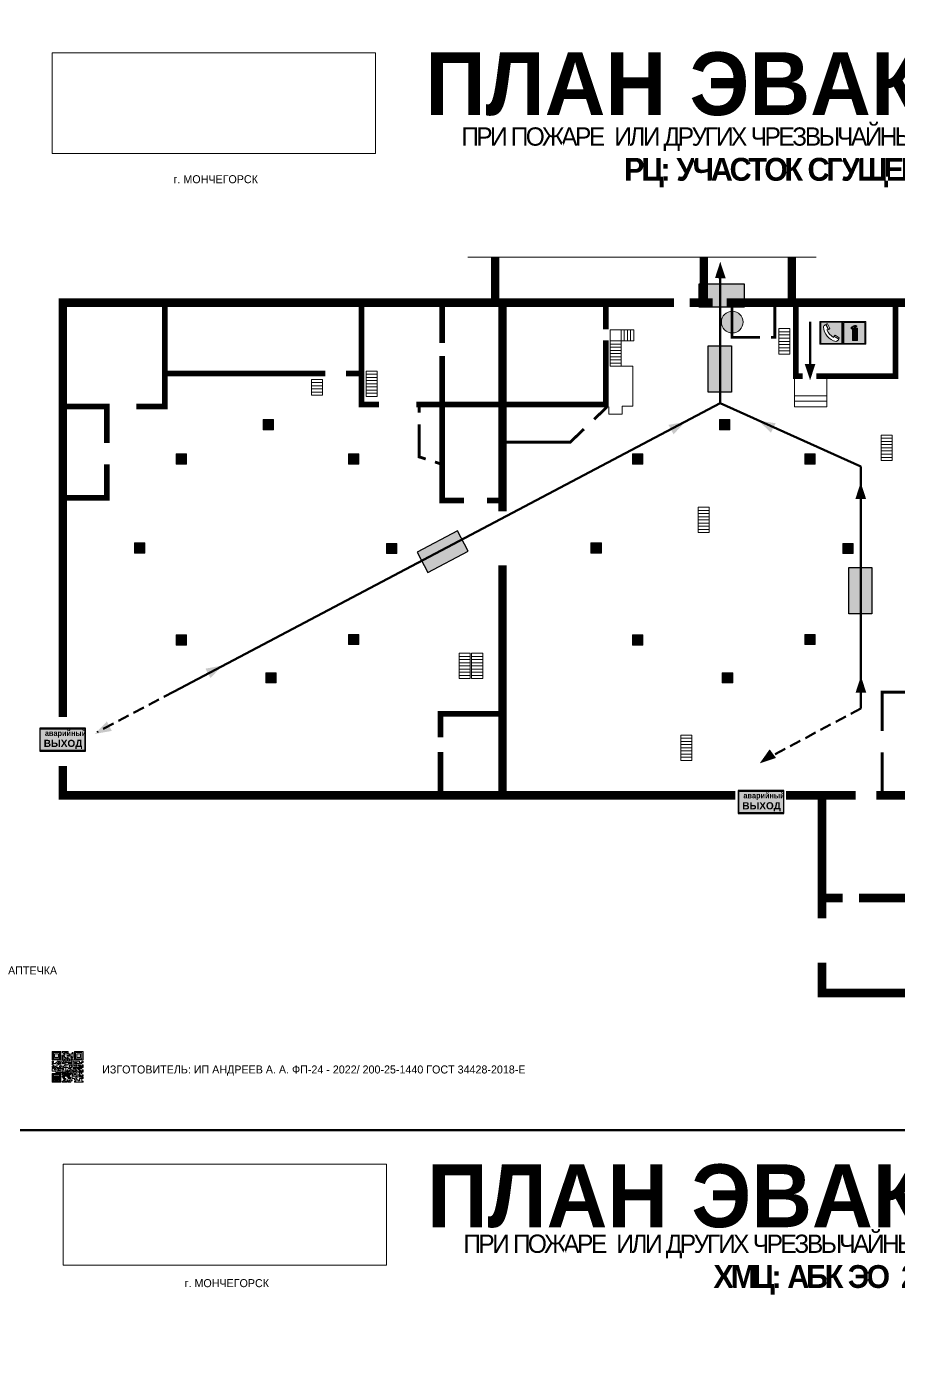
# Model space of a CAD drawing. Header units: millimetres. Extents: x 13114 to 67229, y 22859 to 38520.
# Drawn here: x 19470.4 to 19775.4, y 25382.5 to 25846.4 of the extents above; entities that cross this region are included whole.
import ezdxf

# ---------------------------------------------------------------- set-up
doc = ezdxf.new("R2010")
doc.units = ezdxf.units.MM
doc.linetypes.add('{ Wide Dash }', pattern=[12, 4, -2, 4, -2])
doc.layers.add('План_Штампы', color=7, linetype='Continuous')
doc.styles.add('обычный', font='arial.ttf')
picture_1 = doc.add_image_def('image1.jpg', size_in_pixel=(337, 105))

# ---------------------------------------------------------------- blocks, each defined once
blk = doc.blocks.new('QR')
at = {"lineweight": 0}
h = blk.add_hatch(color=256, dxfattribs=at)
h.dxf.hatch_style = 1
h.paths.add_polyline_path([(9241.16, 2687.38), (9242.01, 2687.38), (9242.01, 2687.83), (9241.59, 2687.83), (9241.59, 2688.68), (9239.45, 2688.68), (9239.45, 2688.25), (9239.86, 2688.25), (9239.86, 2687.83), (9240.29, 2687.83), (9240.29, 2688.25), (9241.16, 2688.25), (9241.16, 2687.83), (9240.29, 2687.83), (9240.29, 2687.38), (9239.45, 2687.38), (9239.45, 2685.22), (9238.57, 2685.22), (9238.57, 2684.8), (9239.02, 2684.8), (9239.02, 2684.37), (9238.13, 2684.37), (9238.13, 2683.92), (9239.02, 2683.92), (9239.02, 2683.5), (9239.44, 2683.5), (9239.44, 2682.64), (9239.87, 2682.64), (9239.87, 2682.18), (9239.44, 2682.18), (9239.44, 2682.64), (9238.13, 2682.64), (9238.13, 2681.76), (9237.71, 2681.76), (9237.71, 2682.64), (9238.13, 2682.64), (9238.13, 2683.07), (9237.27, 2683.07), (9237.27, 2683.51), (9237.71, 2683.51), (9237.71, 2684.37), (9238.13, 2684.37), (9238.13, 2685.22), (9237.71, 2685.22), (9237.71, 2684.8), (9237.28, 2684.8), (9237.28, 2684.38), (9235.98, 2684.38), (9235.98, 2683.92), (9236.4, 2683.92), (9236.4, 2683.49), (9236.84, 2683.49), (9236.84, 2683.07), (9236.4, 2683.07), (9236.4, 2682.64), (9235.98, 2682.64), (9235.98, 2681.76), (9237.29, 2681.76), (9237.29, 2681.33), (9239.43, 2681.33), (9239.43, 2681.76), (9240.74, 2681.76), (9240.74, 2683.05), (9239.87, 2683.05), (9239.87, 2683.5), (9240.29, 2683.5), (9240.29, 2683.91), (9240.74, 2683.91), (9240.74, 2684.81), (9240.29, 2684.81), (9240.29, 2684.79), (9240.29, 2684.37), (9239.45, 2684.37), (9239.45, 2684.8), (9239.87, 2684.8), (9239.87, 2685.21), (9240.74, 2685.21), (9240.74, 2686.1), (9240.29, 2686.1), (9240.29, 2685.64), (9239.86, 2685.64), (9239.86, 2686.95), (9240.29, 2686.95), (9240.29, 2686.52), (9240.74, 2686.52), (9240.74, 2686.1), (9241.16, 2686.1), (9241.16, 2686.53), (9241.59, 2686.53), (9241.59, 2686.1), (9242.02, 2686.1), (9242.02, 2685.21), (9241.59, 2685.21), (9241.59, 2686.1), (9241.16, 2686.1), (9241.16, 2685.21), (9240.74, 2685.21), (9240.74, 2684.81), (9242.89, 2684.81), (9242.89, 2685.22), (9242.47, 2685.22), (9242.47, 2686.11), (9242.89, 2686.11), (9242.89, 2686.52), (9242.46, 2686.52), (9242.46, 2686.95), (9242.89, 2686.95), (9242.89, 2686.52), (9243.32, 2686.52), (9243.32, 2688.26), (9242.9, 2688.26), (9242.9, 2687.83), (9242.47, 2687.83), (9242.47, 2687.38), (9242.01, 2687.38), (9242.01, 2686.94), (9241.16, 2686.94)])
h.paths.add_polyline_path([(9239.02, 2682.18), (9239.02, 2681.76), (9238.54, 2681.76), (9238.54, 2682.18)], flags=16)
h.paths.add_polyline_path([(9237.27, 2682.65), (9237.27, 2682.19), (9236.83, 2682.19), (9236.83, 2682.65)], flags=16)
h = blk.add_hatch(color=256, dxfattribs=at)
h.dxf.hatch_style = 1
h.paths.add_polyline_path([(9238.15, 2687.83), (9236.83, 2687.83), (9236.83, 2686.52), (9238.15, 2686.52)], flags=0)
h.paths.add_polyline_path([(9239.01, 2685.65), (9239.01, 2688.68), (9235.98, 2688.68), (9235.98, 2685.65)])
h.paths.add_polyline_path([(9236.41, 2686.1), (9236.41, 2688.26), (9238.56, 2688.26), (9238.56, 2686.1)], flags=16)
h.paths.add_polyline_path([(9236.83, 2686.52), (9236.83, 2687.83), (9238.15, 2687.83), (9238.15, 2686.52)], flags=0)
h = blk.add_hatch(color=256, dxfattribs=at)
h.dxf.hatch_style = 1
h.paths.add_polyline_path([(9243.32, 2686.11), (9242.89, 2686.11), (9242.89, 2685.64), (9243.32, 2685.64)])
h.paths.add_polyline_path([(9239.02, 2683.07), (9239.02, 2683.5), (9238.56, 2683.5), (9238.56, 2683.07)])
h.paths.add_polyline_path([(9236.4, 2684.8), (9236.4, 2685.22), (9235.98, 2685.22), (9235.98, 2684.8)])
h.paths.add_polyline_path([(9236.4, 2683.07), (9236.4, 2683.49), (9235.98, 2683.49), (9235.98, 2683.07)])
h = blk.add_hatch(color=256, dxfattribs=at)
h.dxf.hatch_style = 1
h.paths.add_polyline_path([(9238.15, 2686.52), (9238.15, 2687.83), (9236.83, 2687.83), (9236.83, 2686.52)])
h.paths.add_polyline_path([(9245.91, 2686.52), (9245.91, 2687.83), (9244.59, 2687.83), (9244.59, 2686.52)], flags=0)
h.paths.add_polyline_path([(9246.77, 2685.65), (9246.77, 2688.68), (9243.74, 2688.68), (9243.74, 2685.65)])
h.paths.add_polyline_path([(9244.17, 2686.1), (9244.17, 2688.26), (9246.32, 2688.26), (9246.32, 2686.1)], flags=16)
h.paths.add_polyline_path([(9244.59, 2686.52), (9244.59, 2687.83), (9245.91, 2687.83), (9245.91, 2686.52)], flags=0)
h = blk.add_hatch(color=256, dxfattribs=at)
h.dxf.hatch_style = 1
h.paths.add_polyline_path([(9240.75, 2681.76), (9240.75, 2681.35), (9241.17, 2681.35), (9241.17, 2681.76)])
h.paths.add_polyline_path([(9241.6, 2682.18), (9241.17, 2682.18), (9241.17, 2681.76), (9241.6, 2681.76)])
h.paths.add_polyline_path([(9242.47, 2681.34), (9242.47, 2682.19), (9242.02, 2682.19), (9242.02, 2681.76), (9241.6, 2681.76), (9241.6, 2681.34)])
h.paths.add_polyline_path([(9239.87, 2678.3), (9239.44, 2678.3), (9239.44, 2677.89), (9241.17, 2677.89), (9241.17, 2678.3), (9240.28, 2678.3), (9240.28, 2678.73), (9239.87, 2678.73)])
h.paths.add_polyline_path([(9240.75, 2678.73), (9240.75, 2679.19), (9240.28, 2679.19), (9240.28, 2678.73)])
h.paths.add_polyline_path([(9241.6, 2678.73), (9241.17, 2678.73), (9241.17, 2678.3), (9241.6, 2678.3)])
h.paths.add_polyline_path([(9242.02, 2678.3), (9241.6, 2678.3), (9241.6, 2677.89), (9242.48, 2677.89), (9242.48, 2678.31), (9242.9, 2678.31), (9242.9, 2678.73), (9242.02, 2678.73)])
h.paths.add_polyline_path([(9246.36, 2684.37), (9246.36, 2684.79), (9245.93, 2684.79), (9245.93, 2684.37)])
h.paths.add_polyline_path([(9246.78, 2685.2), (9246.36, 2685.2), (9246.36, 2684.79), (9246.78, 2684.79)])
h.paths.add_polyline_path([(9245.91, 2687.83), (9244.59, 2687.83), (9244.59, 2686.52), (9245.91, 2686.52)])
h = blk.add_hatch(color=256, dxfattribs=at)
h.dxf.hatch_style = 1
h.paths.add_polyline_path([(9242.02, 2680.46), (9242.48, 2680.46), (9242.48, 2680.91), (9241.58, 2680.91), (9241.58, 2681.35), (9241.17, 2681.35), (9241.17, 2680.91), (9240.75, 2680.91), (9240.75, 2681.33), (9239.43, 2681.33), (9239.43, 2680.46), (9239.86, 2680.46), (9239.86, 2680.92), (9240.3, 2680.92), (9240.3, 2680.46), (9239.86, 2680.46), (9239.86, 2680.04), (9239.44, 2680.04), (9239.44, 2679.62), (9239.86, 2679.62), (9239.86, 2679.19), (9240.29, 2679.19), (9240.29, 2680.03), (9241.18, 2680.03), (9241.18, 2680.47), (9241.6, 2680.47), (9241.6, 2680.03), (9241.18, 2680.03), (9241.18, 2679.61), (9241.6, 2679.61), (9241.6, 2679.19), (9242.47, 2679.19), (9242.47, 2679.6), (9242.02, 2679.6)])
h = blk.add_hatch(color=256, dxfattribs=at)
h.dxf.hatch_style = 1
h.paths.add_polyline_path([(9243.32, 2682.64), (9243.32, 2683.07), (9244.62, 2683.07), (9244.62, 2684.37), (9243.74, 2684.37), (9243.74, 2684.8), (9244.62, 2684.8), (9244.62, 2684.37), (9245.48, 2684.37), (9245.48, 2685.22), (9243.32, 2685.22), (9243.32, 2683.5), (9242.89, 2683.5), (9242.89, 2683.06), (9242.01, 2683.06), (9242.01, 2683.91), (9242.47, 2683.91), (9242.47, 2683.5), (9242.89, 2683.5), (9242.89, 2684.38), (9241.59, 2684.38), (9241.59, 2683.91), (9240.74, 2683.91), (9240.74, 2683.05), (9241.59, 2683.05), (9241.59, 2682.64), (9242.47, 2682.64), (9242.47, 2682.19), (9242.91, 2682.19), (9242.91, 2681.34), (9242.48, 2681.34), (9242.48, 2680.91), (9242.91, 2680.91), (9242.91, 2679.17), (9243.75, 2679.17), (9243.75, 2678.73), (9244.2, 2678.73), (9244.2, 2678.3), (9243.75, 2678.3), (9243.75, 2677.88), (9246.78, 2677.88), (9246.78, 2678.3), (9246.35, 2678.3), (9246.35, 2679.19), (9245.48, 2679.19), (9245.48, 2678.31), (9245.05, 2678.31), (9245.05, 2678.73), (9244.62, 2678.73), (9244.62, 2679.19), (9244.2, 2679.19), (9244.2, 2679.61), (9245.05, 2679.61), (9245.05, 2680.46), (9245.48, 2680.46), (9245.48, 2681.34), (9245.04, 2681.34), (9245.04, 2681.76), (9244.63, 2681.76), (9244.63, 2682.19), (9244.21, 2682.19), (9244.21, 2681.76), (9243.32, 2681.76), (9243.32, 2682.19), (9244.21, 2682.19), (9244.21, 2682.64)])
h.paths.add_polyline_path([(9243.75, 2683.49), (9243.75, 2683.92), (9244.21, 2683.92), (9244.21, 2683.49)], flags=16)
h.paths.add_polyline_path([(9243.32, 2681.34), (9244.63, 2681.34), (9244.63, 2680.04), (9243.32, 2680.04)], flags=16)
h.paths.add_polyline_path([(9243.76, 2680.89), (9244.18, 2680.89), (9244.18, 2680.48), (9243.76, 2680.48)], flags=0)
h = blk.add_hatch(color=256, dxfattribs=at)
h.dxf.hatch_style = 1
h.paths.add_polyline_path([(9246.36, 2683.07), (9246.78, 2683.07), (9246.78, 2683.92), (9246.36, 2683.92), (9246.36, 2683.49), (9245.92, 2683.49), (9245.92, 2683.92), (9245.06, 2683.92), (9245.06, 2683.49), (9245.48, 2683.49), (9245.48, 2683.07), (9244.62, 2683.07), (9244.62, 2682.65), (9245.05, 2682.65), (9245.05, 2682.18), (9245.48, 2682.18), (9245.48, 2682.65), (9246.36, 2682.65)])
h.paths.add_polyline_path([(9246.78, 2682.18), (9246.36, 2682.18), (9246.36, 2681.75), (9245.92, 2681.75), (9245.92, 2682.18), (9245.48, 2682.18), (9245.48, 2681.34), (9245.48, 2681.34), (9245.94, 2681.34), (9245.94, 2680.91), (9246.36, 2680.91), (9246.36, 2681.34), (9246.78, 2681.34)])
h = blk.add_hatch(color=256, dxfattribs=at)
h.dxf.hatch_style = 1
h.paths.add_polyline_path([(9235.98, 2680.9), (9235.98, 2677.86), (9239.02, 2677.86), (9239.02, 2680.9)])
h.paths.add_polyline_path([(9238.57, 2680.48), (9238.57, 2678.32), (9236.41, 2678.32), (9236.41, 2680.48)], flags=16)
h.paths.add_polyline_path([(9238.15, 2680.05), (9238.15, 2678.74), (9236.83, 2678.74), (9236.83, 2680.05)], flags=0)
h = blk.add_hatch(color=256, dxfattribs=at)
h.dxf.hatch_style = 1
h.paths.add_polyline_path([(9238.15, 2680.05), (9236.83, 2680.05), (9236.83, 2678.74), (9238.15, 2678.74)])
h = blk.add_hatch(color=256, dxfattribs=at)
h.dxf.hatch_style = 1
h.paths.add_polyline_path([(9244.18, 2680.48), (9244.18, 2680.89), (9243.76, 2680.89), (9243.76, 2680.48)])
h = blk.add_hatch(color=256, dxfattribs=at)
h.dxf.hatch_style = 1
h.paths.add_polyline_path([(9245.93, 2680.04), (9245.93, 2680.46), (9245.48, 2680.46), (9245.48, 2679.62), (9246.35, 2679.62), (9246.35, 2680.04)])
h.paths.add_polyline_path([(9246.78, 2680.04), (9246.78, 2680.46), (9246.35, 2680.46), (9246.35, 2680.04)])
h.paths.add_polyline_path([(9246.78, 2679.18), (9246.78, 2679.62), (9246.35, 2679.62), (9246.35, 2679.18)])
for points in [[(9237.71, 2685.22), (9238.13, 2685.22), (9238.13, 2684.37), (9237.71, 2684.37), (9237.71, 2683.51), (9237.27, 2683.51), (9237.27, 2683.07), (9238.13, 2683.07), (9238.13, 2682.64), (9237.71, 2682.64), (9237.71, 2681.76), (9238.13, 2681.76), (9238.13, 2682.64), (9239.44, 2682.64), (9239.44, 2683.5), (9239.02, 2683.5), (9239.02, 2683.07), (9238.56, 2683.07), (9238.56, 2683.5), (9239.02, 2683.5), (9239.02, 2683.92), (9238.13, 2683.92), (9238.13, 2684.37), (9239.02, 2684.37), (9239.02, 2684.8), (9238.57, 2684.8), (9238.57, 2685.22), (9239.45, 2685.22), (9239.45, 2687.38), (9240.29, 2687.38), (9240.29, 2687.83), (9239.86, 2687.83), (9239.86, 2688.25), (9239.45, 2688.25), (9239.45, 2688.68), (9241.59, 2688.68), (9241.59, 2687.83), (9242.01, 2687.83), (9242.01, 2687.38), (9242.47, 2687.38), (9242.47, 2687.83), (9242.9, 2687.83), (9242.9, 2688.26), (9243.32, 2688.26), (9243.32, 2686.52), (9242.89, 2686.52), (9242.89, 2686.11), (9243.32, 2686.11), (9243.32, 2685.64), (9242.89, 2685.64), (9242.89, 2686.11), (9242.47, 2686.11), (9242.47, 2685.22), (9242.89, 2685.22), (9242.89, 2684.81), (9240.74, 2684.81), (9240.74, 2683.91), (9241.59, 2683.91), (9241.59, 2684.38), (9242.89, 2684.38), (9242.89, 2683.5), (9242.47, 2683.5), (9242.47, 2683.91), (9242.01, 2683.91), (9242.01, 2683.06), (9242.89, 2683.06), (9242.89, 2683.5), (9243.32, 2683.5), (9243.32, 2685.22), (9245.48, 2685.22), (9245.48, 2684.37), (9244.62, 2684.37), (9244.62, 2683.07), (9245.48, 2683.07), (9245.48, 2683.49), (9245.06, 2683.49), (9245.06, 2683.92), (9245.92, 2683.92), (9245.92, 2683.49), (9246.36, 2683.49), (9246.36, 2683.92), (9246.78, 2683.92), (9246.78, 2683.07), (9246.36, 2683.07), (9246.36, 2682.65), (9245.48, 2682.65), (9245.48, 2682.18), (9245.92, 2682.18), (9245.92, 2681.75), (9246.36, 2681.75), (9246.36, 2682.18), (9246.78, 2682.18), (9246.78, 2681.34), (9246.36, 2681.34), (9246.36, 2680.91), (9245.94, 2680.91), (9245.94, 2681.34), (9245.48, 2681.34), (9245.48, 2680.46), (9245.93, 2680.46), (9245.93, 2680.04), (9246.35, 2680.04), (9246.35, 2680.46), (9246.78, 2680.46), (9246.78, 2680.04), (9246.78, 2680.04), (9246.35, 2680.04), (9246.35, 2679.62), (9246.78, 2679.62), (9246.78, 2679.18), (9246.35, 2679.18), (9246.35, 2678.3), (9246.78, 2678.3), (9246.78, 2677.88), (9243.75, 2677.88), (9243.75, 2678.3), (9244.2, 2678.3), (9244.2, 2678.73), (9243.75, 2678.73), (9243.75, 2679.17), (9242.91, 2679.17), (9242.91, 2680.91), (9242.48, 2680.91), (9242.48, 2680.46), (9242.02, 2680.46), (9242.02, 2679.6), (9242.47, 2679.6), (9242.47, 2679.19), (9241.6, 2679.19), (9241.6, 2679.61), (9241.18, 2679.61), (9241.18, 2680.03), (9240.29, 2680.03), (9240.29, 2679.19), (9240.75, 2679.19), (9240.75, 2678.73), (9240.28, 2678.73), (9240.28, 2678.3), (9241.17, 2678.3), (9241.17, 2678.73), (9241.6, 2678.73), (9241.6, 2678.3), (9242.02, 2678.3), (9242.02, 2678.73), (9242.9, 2678.73), (9242.9, 2678.31), (9242.48, 2678.31), (9242.48, 2677.89), (9241.6, 2677.89), (9241.6, 2678.3), (9241.17, 2678.3), (9241.17, 2677.89), (9239.44, 2677.89), (9239.44, 2678.3), (9239.87, 2678.3), (9239.87, 2678.73), (9240.28, 2678.73), (9240.28, 2679.19), (9240.29, 2679.19), (9239.86, 2679.19), (9239.86, 2679.62), (9239.44, 2679.62), (9239.44, 2680.04), (9239.86, 2680.04), (9239.86, 2680.46), (9239.43, 2680.46), (9239.43, 2681.33), (9237.29, 2681.33), (9237.29, 2681.76), (9235.98, 2681.76), (9235.98, 2682.64), (9236.4, 2682.64), (9236.4, 2683.07), (9235.98, 2683.07), (9235.98, 2683.49), (9236.4, 2683.49), (9236.4, 2683.92), (9235.98, 2683.92), (9235.98, 2684.38), (9237.28, 2684.38), (9237.28, 2684.8), (9237.71, 2684.8), (9237.71, 2685.22), (9237.92, 2685.22)], [(9240.74, 2686.1), (9240.74, 2686.52), (9240.29, 2686.52), (9240.29, 2686.95), (9239.86, 2686.95), (9239.86, 2685.64), (9240.29, 2685.64), (9240.29, 2686.1), (9240.74, 2686.1), (9240.74, 2686.52)], [(9240.74, 2683.05), (9240.74, 2681.76), (9239.43, 2681.76), (9239.43, 2681.33), (9240.75, 2681.33), (9240.75, 2681.35), (9240.75, 2680.91), (9241.17, 2680.91), (9241.17, 2681.35), (9241.58, 2681.35), (9241.58, 2680.91), (9242.48, 2680.91), (9242.48, 2681.34), (9242.91, 2681.34), (9242.91, 2682.19), (9242.47, 2682.19), (9242.47, 2682.64), (9241.59, 2682.64), (9241.59, 2683.05), (9240.74, 2683.05)], [(9240.74, 2685.21), (9239.87, 2685.21), (9239.87, 2684.8), (9239.45, 2684.8), (9239.45, 2684.37), (9240.29, 2684.37), (9240.29, 2684.79), (9240.29, 2684.81), (9240.74, 2684.81), (9240.74, 2685.21), (9239.87, 2685.21)], [(9240.74, 2683.91), (9240.29, 2683.91), (9240.29, 2683.5), (9239.87, 2683.5), (9239.87, 2683.05), (9240.74, 2683.05), (9240.74, 2683.91)], [(9241.6, 2681.76), (9242.02, 2681.76), (9242.02, 2682.19), (9242.47, 2682.19), (9242.47, 2681.34), (9241.6, 2681.34), (9241.6, 2681.76)], [(9244.62, 2683.07), (9243.32, 2683.07), (9243.32, 2682.64), (9244.21, 2682.64), (9244.21, 2682.19), (9243.32, 2682.19), (9243.32, 2681.76), (9244.21, 2681.76), (9244.21, 2682.19), (9244.63, 2682.19), (9244.63, 2681.76), (9245.04, 2681.76), (9245.04, 2681.34), (9245.48, 2681.34)], [(9244.62, 2684.37), (9244.62, 2684.8), (9243.74, 2684.8), (9243.74, 2684.37), (9244.62, 2684.37)], [(9245.48, 2682.18), (9245.05, 2682.18), (9245.05, 2682.65), (9244.62, 2682.65), (9244.62, 2683.07)], [(9245.48, 2682.18), (9245.48, 2681.34)], [(9239.86, 2680.46), (9239.86, 2680.92), (9240.3, 2680.92), (9240.3, 2680.46), (9239.86, 2680.46)], [(9245.48, 2680.46), (9245.05, 2680.46), (9245.05, 2679.61), (9244.2, 2679.61), (9244.2, 2679.19), (9244.62, 2679.19), (9244.62, 2678.73), (9245.05, 2678.73), (9245.05, 2678.31), (9245.48, 2678.31), (9245.48, 2679.19), (9246.35, 2679.19), (9246.35, 2679.07)], [(9246.35, 2679.62), (9245.48, 2679.62), (9245.48, 2680.46)], [(9245.48, 2680.46), (9245.48, 2679.62), (9246.35, 2679.62), (9246.35, 2680.04), (9245.93, 2680.04), (9245.93, 2680.46), (9245.48, 2680.46), (9245.48, 2679.62)], [(9246.35, 2679.62), (9246.35, 2679.18)]]:
    blk.add_lwpolyline(points, dxfattribs=at)
for points in [[(9235.98, 2685.65), (9239.01, 2685.65), (9239.01, 2688.68), (9235.98, 2688.68)], [(9236.41, 2688.26), (9238.56, 2688.26), (9238.56, 2686.1), (9236.41, 2686.1)], [(9236.83, 2687.83), (9238.15, 2687.83), (9238.15, 2686.52), (9236.83, 2686.52)], [(9240.29, 2687.83), (9241.16, 2687.83), (9241.16, 2688.25), (9240.29, 2688.25)], [(9240.29, 2688.25), (9241.16, 2688.25), (9241.16, 2687.83), (9240.29, 2687.83)], [(9241.16, 2686.1), (9240.74, 2686.1), (9240.74, 2685.21), (9241.16, 2685.21)], [(9242.01, 2687.38), (9241.16, 2687.38), (9241.16, 2686.94), (9242.01, 2686.94)], [(9241.16, 2687.38), (9242.01, 2687.38), (9242.01, 2686.94), (9241.16, 2686.94)], [(9241.16, 2686.53), (9241.59, 2686.53), (9241.59, 2686.1), (9241.16, 2686.1)], [(9241.59, 2686.1), (9242.02, 2686.1), (9242.02, 2685.21), (9241.59, 2685.21)], [(9242.89, 2686.52), (9242.46, 2686.52), (9242.46, 2686.95), (9242.89, 2686.95)], [(9243.74, 2685.65), (9246.77, 2685.65), (9246.77, 2688.68), (9243.74, 2688.68)], [(9244.17, 2688.26), (9246.32, 2688.26), (9246.32, 2686.1), (9244.17, 2686.1)], [(9244.59, 2687.83), (9245.91, 2687.83), (9245.91, 2686.52), (9244.59, 2686.52)], [(9235.98, 2684.8), (9236.4, 2684.8), (9236.4, 2685.22), (9235.98, 2685.22)], [(9236.4, 2683.07), (9236.84, 2683.07), (9236.84, 2683.49), (9236.4, 2683.49)], [(9236.83, 2682.19), (9237.27, 2682.19), (9237.27, 2682.65), (9236.83, 2682.65)], [(9238.54, 2682.18), (9239.02, 2682.18), (9239.02, 2681.76), (9238.54, 2681.76)], [(9239.44, 2682.64), (9239.87, 2682.64), (9239.87, 2682.18), (9239.44, 2682.18)], [(9240.75, 2681.76), (9241.17, 2681.76), (9241.17, 2681.35), (9240.75, 2681.35)], [(9241.17, 2682.18), (9241.6, 2682.18), (9241.6, 2681.76), (9241.17, 2681.76)], [(9243.32, 2680.04), (9244.63, 2680.04), (9244.63, 2681.34), (9243.32, 2681.34)], [(9243.75, 2683.92), (9244.21, 2683.92), (9244.21, 2683.49), (9243.75, 2683.49)], [(9245.93, 2684.79), (9246.36, 2684.79), (9246.36, 2684.37), (9245.93, 2684.37)], [(9246.36, 2685.2), (9246.78, 2685.2), (9246.78, 2684.79), (9246.36, 2684.79)], [(9235.98, 2677.86), (9239.02, 2677.86), (9239.02, 2680.9), (9235.98, 2680.9)], [(9236.41, 2680.48), (9238.57, 2680.48), (9238.57, 2678.32), (9236.41, 2678.32)], [(9236.83, 2680.05), (9238.15, 2680.05), (9238.15, 2678.74), (9236.83, 2678.74)], [(9241.18, 2680.03), (9241.6, 2680.03), (9241.6, 2680.47), (9241.18, 2680.47)], [(9243.76, 2680.89), (9244.18, 2680.89), (9244.18, 2680.48), (9243.76, 2680.48)]]:
    blk.add_lwpolyline(points, close=True, dxfattribs=at)
blk = doc.blocks.new('A$C41C009D9')
at = {"true_color": 0xffffff}
blk.add_hatch(color=7, dxfattribs=at).paths.add_polyline_path([(0, 8), (-16, 8), (-16, 0), (0, 0)])
h = blk.add_hatch(color=126)
h.dxf.hatch_style = 1
h.paths.add_polyline_path([(-15.8, 7.8), (-15.8, 0.2), (-0.2, 0.2), (-0.2, 7.8)])
at = {"color": 126}
for points in [[(-16, 0), (0, 0), (0, 8), (-16, 8)], [(-16, 0), (0, 0), (0, 8), (-16, 8)], [(-15.8, 7.8), (-0.2, 7.8), (-0.2, 0.2), (-15.8, 0.2)]]:
    blk.add_lwpolyline(points, close=True, dxfattribs=at)
at = {"color": 7, "true_color": 0xffffff, "insert": (-15.8, 7.3), "char_height": 2.5, "width": 15.5999, "attachment_point": 1, "style": 'обычный'}
blk.add_mtext('\\pi1.6133;{\\fArial|b1|i0|c204|p34;\\H0.8x;\\W0.8;аварийный\\H1.25x;\\W1;\\P\\pi1.2327;ВЫХОД}', dxfattribs=at)
blk = doc.blocks.new('A$C32E8229D')
at = {"true_color": 0xffffff}
blk.add_hatch(color=7, dxfattribs=at).paths.add_polyline_path([(0, 0), (0, -8), (16, -8), (16, 0)])
h = blk.add_hatch(color=126)
h.paths.add_polyline_path([(0.2, -0.2), (15.8, -0.2), (15.8, -7.8), (0.2, -7.8)])
h.paths.add_polyline_path([(13.49, -2.05), (12.08, -2.05), (11.37, -2.63, 0.162397), (11.29, -2.84), (11.29, -3.63), (10.35, -3.63), (10.35, -4.05), (11.68, -4.05), (11.68, -3.48), (12.26, -4.28), (11.29, -5.1), (11.29, -6.78), (11.85, -6.78), (11.85, -5.44), (12.8, -4.64), (12.8, -5.94), (14.46, -5.94), (14.46, -5.39), (13.45, -5.39), (13.45, -3.97), (12.46, -2.59), (13.15, -2.59), (13.69, -3.34), (14.18, -3)], flags=16)
h.paths.add_polyline_path([(10.74, -1.82, 1), (11.8, -1.82, 1)], flags=16)
h.paths.add_polyline_path([(9.39, -3.59), (5.99, -3.59), (6.56, -3.03), (5.91, -3.03), (5.1, -3.83), (5.91, -4.64), (6.56, -4.64), (5.99, -4.09), (9.39, -4.09)], flags=16)
h.paths.add_polyline_path([(4.29, -1.08), (1.72, -1.08), (1.72, -6.6), (4.29, -6.6)], flags=16)
at = {"color": 126}
blk.add_lwpolyline([(16, -8), (0, -8), (0, 0), (16, 0)], close=True, dxfattribs=at)
blk = doc.blocks.new('A$C7B8C2D5B')
at = {"lineweight": 0}
h = blk.add_hatch(color=5, dxfattribs=at)
h.dxf.hatch_style = 1
h.paths.add_polyline_path([(1.4, -3.02, 1), (-2.11, -3.02, 1)])
at = {"color": 5, "lineweight": 0}
blk.add_circle((-0.36, -3.02), 1.75, dxfattribs=at)
blk = doc.blocks.new('A$C7B4425F7')
at = {"true_color": 0xffffff}
blk.add_hatch(color=7, dxfattribs=at).paths.add_polyline_path([(0, 0), (-16, 0), (-16, -8), (0, -8)])
h = blk.add_hatch(color=126)
h.paths.add_polyline_path([(-0.2, -0.2), (-15.8, -0.2), (-15.8, -7.8), (-0.2, -7.8)])
h.paths.add_polyline_path([(-11.76, -2.03), (-11.76, -3.66), (-11.17, -3.66, -0.568275), (-11.17, -6.18), (-12.58, -6.18), (-12.58, -2.03)], flags=16)
h.paths.add_polyline_path([(-13.33, -4.12, -0.495768), (-13.59, -6.18), (-15.03, -6.18), (-15.03, -2.03), (-13.59, -2.03, -0.487973)], flags=16)
h.paths.add_polyline_path([(-10.25, -2.03), (-9.48, -2.03), (-9.48, -6.18), (-10.25, -6.18)], flags=16)
h.paths.add_polyline_path([(-13.84, -3.69), (-14.24, -3.69), (-14.24, -3.03), (-13.9, -3.03, -0.692621)], flags=0)
h.paths.add_polyline_path([(-9.15, -2.03), (-8.4, -2.03), (-8.04, -3.07), (-7.68, -2.03), (-6.93, -2.03), (-7.64, -4.1), (-6.93, -6.18), (-7.68, -6.18), (-8.04, -5.14), (-8.4, -6.18), (-9.15, -6.18), (-8.44, -4.1)], flags=16)
h.paths.add_polyline_path([(-11.76, -4.46), (-11.42, -4.46, -0.692621), (-11.36, -5.12), (-11.76, -5.12)], flags=0)
h.paths.add_polyline_path([(-13.9, -5.2), (-14.24, -5.2), (-14.24, -4.55), (-13.84, -4.55, -0.708038)], flags=0)
edge = h.paths.add_edge_path(flags=16)
edge.add_ellipse((-5.51, -4.08), major_axis=(0, 2.05), ratio=0.586184, start_angle=0, end_angle=360)
edge = h.paths.add_edge_path(flags=0)
edge.add_ellipse((-5.51, -4.08), major_axis=(0, 1.14), ratio=0.454828, start_angle=0, end_angle=360)
h.paths.add_polyline_path([(-4.13, -4.96, 0.377264), (-3.48, -4.52, 0.0555), (-3.16, -2.03), (-1.66, -2.03), (-1.66, -4.96), (-0.96, -4.96), (-0.96, -7.01), (-1.75, -7.01), (-1.75, -6.18), (-3.3, -6.18), (-3.3, -7.02), (-4.13, -7.02)], flags=16)
h.paths.add_polyline_path([(-2.73, -2.91), (-2.28, -2.91), (-2.28, -4.96), (-3.05, -4.96, 0.079136)], flags=0)
at = {"color": 126}
blk.add_lwpolyline([(-16, -8), (0, -8), (0, 0), (-16, 0)], close=True, dxfattribs=at)
blk = doc.blocks.new('A$C456E1F9C')
at = {"lineweight": 5}
h = blk.add_hatch(color=242, dxfattribs=at)
h.paths.add_polyline_path([(0.51, -1.47), (0.51, -13.26), (12.29, -13.26), (12.29, -1.47)])
h.paths.add_polyline_path([(5.42, -4.95, -0.254479), (4.78, -5.4), (3.52, -2.53, -0.209735), (4.23, -2.4)], flags=16)
h.paths.add_polyline_path([(8.53, -8.6), (10.87, -10.17), (10.54, -10.76), (8.03, -9.13, -0.192251)], flags=16)
h.paths.add_polyline_path([(4.61, -5.49, 0.005518), (3.87, -5.72, 0.128647), (7.49, -10.01, 0.00809), (7.83, -9.33), (10.47, -10.97, -0.16736), (8.99, -12.25, -0.327862), (1.95, -3.95, -0.166952), (3.36, -2.62)], flags=16)
at = {"color": 242, "lineweight": 5}
for p, q in [((0, -13.77), (0, -0.97)), ((12.8, -0.97), (0, -0.97)), ((4.61, -5.49), (3.36, -2.62)), ((3.52, -2.53), (4.78, -5.4)), ((4.23, -2.4), (5.42, -4.95)), ((12.8, -13.77), (12.8, -0.97)), ((0, -13.77), (12.8, -13.77)), ((7.83, -9.33), (10.47, -10.97)), ((8.03, -9.13), (10.54, -10.76)), ((10.81, -10.12), (8.53, -8.6)), ((10.54, -10.76), (10.8, -10.3)), ((10.8, -10.3), (10.81, -10.12))]:
    blk.add_line(p, q, dxfattribs=at)
blk.add_lwpolyline([(0.51, -1.47), (12.29, -1.47), (12.29, -13.26), (0.51, -13.26)], close=True, dxfattribs=at)
for centre, radius, start, end in [((4.59, -5.34), 2.99, 114.28453, 152.19739), ((11.12, -3.31), 9.19, 183.99153, 256.60086), ((4.02, -3.27), 0.891, 76.32839, 123.70924), ((14.98, -39.1), 35.17, 107.14873, 108.41345), ((13.86, -0.94), 11.08, 205.55365, 234.87622), ((4.68, -4.59), 0.824, 276.9621, 334.07228), ((-13.31, 0.8), 23.44, 332.54871, 334.40268), ((8.94, -9.5), 0.989, 114.40924, 157.93883), ((7.87, -9.46), 3, 291.92908, 329.9329)]:
    blk.add_arc(centre, radius, start, end, dxfattribs=at)
blk = doc.blocks.new('A$C3AD82952')
at = {"true_color": 0xf5f5ff}
h = blk.add_hatch(color=7, dxfattribs=at)
h.dxf.hatch_style = 1
h.paths.add_polyline_path([(8.21, 8.73, 0.414214), (7.89, 9.05), (7.22, 9.05), (7.22, 9.92), (7.59, 9.92, 1), (7.57, 10.36), (7.22, 10.36), (7.22, 10.6), (6.43, 10.6), (6.43, 10.36), (6.01, 10.36), (4.74, 9.59), (4.74, 8.69), (4.98, 8.73), (4.98, 9.26), (6.12, 9.91), (6.43, 9.91), (6.43, 9.05), (5.76, 9.05, 0.414214), (5.44, 8.73), (5.44, 2.2), (8.21, 2.2)], flags=0)
h.paths.add_polyline_path([(12.8, 12.8), (0, 12.8), (0, 0), (12.8, 0)])
h.paths.add_polyline_path([(0.51, 12.29), (12.29, 12.29), (12.29, 0.51), (0.51, 0.51)], flags=16)
h.paths.add_polyline_path([(4.74, 9.59), (6.01, 10.36), (6.43, 10.36), (6.43, 10.6), (7.22, 10.6), (7.22, 10.36), (7.59, 10.36, -0.94586), (7.59, 9.92), (7.22, 9.92), (7.22, 9.05), (7.89, 9.05, -0.414214), (8.21, 8.73), (8.21, 2.2), (5.44, 2.2), (5.44, 8.73, -0.414214), (5.76, 9.05), (6.43, 9.05), (6.43, 9.91), (6.12, 9.91), (4.98, 9.26), (4.98, 8.73), (4.74, 8.69)], flags=0)
h = blk.add_hatch(color=242)
h.dxf.hatch_style = 1
h.paths.add_polyline_path([(12.29, 12.29), (0.51, 12.29), (0.51, 0.51), (12.29, 0.51)])
h.paths.add_polyline_path([(4.74, 8.69), (4.74, 9.59), (6.01, 10.36), (6.43, 10.36), (6.43, 10.6), (7.22, 10.6), (7.22, 10.36), (7.59, 10.36, -0.94586), (7.59, 9.92), (7.22, 9.92), (7.22, 9.05), (7.89, 9.05, -0.414214), (8.21, 8.73), (8.21, 2.2), (5.44, 2.2), (5.44, 8.73, -0.414214), (5.76, 9.05), (6.43, 9.05), (6.43, 9.91), (6.12, 9.91), (4.98, 9.26), (4.98, 8.73)], flags=16)
h = blk.add_hatch(color=7, dxfattribs=at)
h.dxf.hatch_style = 1
h.paths.add_polyline_path([(8.21, 8.73, 0.414214), (7.89, 9.05), (7.22, 9.05), (7.22, 9.92), (7.59, 9.92, 1), (7.57, 10.36), (7.22, 10.36), (7.22, 10.6), (6.43, 10.6), (6.43, 10.36), (6.01, 10.36), (4.74, 9.59), (4.74, 8.69), (4.98, 8.73), (4.98, 9.26), (6.12, 9.91), (6.43, 9.91), (6.43, 9.05), (5.76, 9.05, 0.414214), (5.44, 8.73), (5.44, 2.2), (8.21, 2.2)])
at = {"color": 242, "lineweight": 5}
for p, q in [((0, 0), (0, 12.8)), ((0, 12.8), (12.8, 12.8)), ((6.01, 10.36), (4.74, 9.59)), ((4.74, 9.59), (4.74, 8.69)), ((4.74, 8.69), (4.98, 8.73)), ((4.98, 9.26), (6.12, 9.91)), ((4.98, 8.73), (4.98, 9.26)), ((5.44, 2.2), (5.44, 8.73)), ((5.76, 9.05), (6.43, 9.05)), ((6.01, 10.36), (6.43, 10.36)), ((6.12, 9.91), (6.43, 9.91)), ((7.22, 10.6), (6.43, 10.6)), ((6.43, 10.6), (6.43, 10.36)), ((6.43, 9.91), (6.43, 9.05)), ((7.22, 10.36), (7.22, 10.6)), ((7.59, 10.36), (7.22, 10.36)), ((7.22, 9.05), (7.22, 9.92)), ((7.59, 9.92), (7.22, 9.92)), ((7.89, 9.05), (7.22, 9.05)), ((8.21, 2.2), (8.21, 8.73)), ((12.8, 0), (12.8, 12.8)), ((0, 0), (12.8, 0)), ((5.44, 2.2), (8.21, 2.2))]:
    blk.add_line(p, q, dxfattribs=at)
blk.add_lwpolyline([(0.51, 12.29), (12.29, 12.29), (12.29, 0.51), (0.51, 0.51)], close=True, dxfattribs=at)
for centre, radius, start, end in [((5.76, 8.73), 0.32, 90, 180), ((7.58, 10.14), 0.223, 273.18746, 86.81254), ((7.89, 8.73), 0.32, 0, 90)]:
    blk.add_arc(centre, radius, start, end, dxfattribs=at)

msp = doc.modelspace()

# ---------------------------------------------------------------- hatches: boundary and pattern name
at = {"lineweight": 0}
h = msp.add_hatch(color=256, dxfattribs=at)
h.dxf.hatch_style = 1
h.paths.add_polyline_path([(19556.8, 25705.29), (19556.8, 25708.84), (19553.17, 25708.84), (19553.17, 25705.29)])
h = msp.add_hatch(color=256, dxfattribs=at)
h.dxf.hatch_style = 1
h.paths.add_polyline_path([(19716.45, 25705.29), (19716.45, 25708.84), (19712.82, 25708.84), (19712.82, 25705.29)])
h = msp.add_hatch(color=256, dxfattribs=at)
h.dxf.hatch_style = 1
h.paths.add_polyline_path([(19526.39, 25693.3), (19526.39, 25696.85), (19522.76, 25696.85), (19522.76, 25693.3)])
h = msp.add_hatch(color=256, dxfattribs=at)
h.dxf.hatch_style = 1
h.paths.add_polyline_path([(19586.67, 25693.3), (19586.67, 25696.85), (19583.04, 25696.85), (19583.04, 25693.3)])
h = msp.add_hatch(color=256, dxfattribs=at)
h.dxf.hatch_style = 1
h.paths.add_polyline_path([(19686.04, 25693.3), (19686.04, 25696.85), (19682.41, 25696.85), (19682.41, 25693.3)])
h = msp.add_hatch(color=256, dxfattribs=at)
h.dxf.hatch_style = 1
h.paths.add_polyline_path([(19746.32, 25693.3), (19746.32, 25696.85), (19742.69, 25696.85), (19742.69, 25693.3)])
h = msp.add_hatch(color=256, dxfattribs=at)
h.dxf.hatch_style = 1
h.paths.add_polyline_path([(19511.88, 25662.16), (19511.88, 25665.7), (19508.24, 25665.7), (19508.24, 25662.16)])
h = msp.add_hatch(color=256, dxfattribs=at)
h.dxf.hatch_style = 1
h.paths.add_polyline_path([(19600, 25661.99), (19600, 25665.53), (19596.37, 25665.53), (19596.37, 25661.99)])
h = msp.add_hatch(color=256, dxfattribs=at)
h.dxf.hatch_style = 1
h.paths.add_polyline_path([(19671.52, 25662.16), (19671.52, 25665.7), (19667.89, 25665.7), (19667.89, 25662.16)])
h = msp.add_hatch(color=256, dxfattribs=at)
h.dxf.hatch_style = 1
h.paths.add_polyline_path([(19759.65, 25661.99), (19759.65, 25665.53), (19756.02, 25665.53), (19756.02, 25661.99)])
h = msp.add_hatch(color=256, dxfattribs=at)
h.dxf.hatch_style = 1
h.paths.add_polyline_path([(19526.39, 25629.98), (19526.39, 25633.52), (19522.76, 25633.52), (19522.76, 25629.98)])
h = msp.add_hatch(color=256, dxfattribs=at)
h.dxf.hatch_style = 1
h.paths.add_polyline_path([(19586.67, 25630.15), (19586.67, 25633.69), (19583.04, 25633.69), (19583.04, 25630.15)])
h = msp.add_hatch(color=256, dxfattribs=at)
h.dxf.hatch_style = 1
h.paths.add_polyline_path([(19686.04, 25629.98), (19686.04, 25633.52), (19682.41, 25633.52), (19682.41, 25629.98)])
h = msp.add_hatch(color=256, dxfattribs=at)
h.dxf.hatch_style = 1
h.paths.add_polyline_path([(19746.32, 25630.15), (19746.32, 25633.69), (19742.69, 25633.69), (19742.69, 25630.15)])
h = msp.add_hatch(color=256, dxfattribs=at)
h.dxf.hatch_style = 1
h.paths.add_polyline_path([(19557.8, 25616.77), (19557.8, 25620.31), (19554.17, 25620.31), (19554.17, 25616.77)])
h = msp.add_hatch(color=256, dxfattribs=at)
h.dxf.hatch_style = 1
h.paths.add_polyline_path([(19717.45, 25616.77), (19717.45, 25620.31), (19713.82, 25620.31), (19713.82, 25616.77)])

# ---------------------------------------------------------------- linework, layer by layer
at = {"color": 6, "lineweight": 100}
for points in [[(19457.94, 25460.27), (20057.94, 25460.27), (20057.94, 25855.27), (19457.94, 25855.27)], [(19457.94, 25065.27), (20057.94, 25065.27), (20057.94, 25460.27), (19457.94, 25460.27)]]:
    msp.add_lwpolyline(points, close=True, dxfattribs=at)
at = {"lineweight": 0}
for points, const_width in [([(19634.38, 25749.77), (19634.38, 25765.7)], 3), ([(19707.37, 25749.95), (19707.37, 25765.7)], 3), ([(19738.13, 25765.7), (19738.13, 25751)], 3), ([(19696.88, 25749.77), (19483.14, 25749.77), (19483.14, 25604.8)], 3), ([(19508.81, 25713.44), (19518.83, 25713.44), (19518.83, 25749.07)], 2), ([(19582.16, 25724.96), (19587.63, 25724.96), (19587.63, 25749.25), (19587.63, 25714.18), (19593.71, 25714.18)], 2), ([(19615.8, 25749.82), (19615.8, 25735.64)], 2), ([(19636.93, 25749.77), (19636.93, 25676.81)], 3), ([(19673.12, 25740.39), (19673.12, 25749.54)], 2), ([(19702.43, 25749.77), (19710.45, 25749.77)], 3), ([(19715.37, 25749.77), (19878.45, 25749.77), (19878.45, 25602.83)], 3), ([(19717.19, 25749.09), (19717.19, 25737.64), (19727, 25737.64)], 1), ([(19730.85, 25737.64), (19732.22, 25737.64), (19732.22, 25749.64)], 1), ([(19739.57, 25749.13), (19739.57, 25724), (19741.95, 25724)], 2), ([(19751.49, 25724), (19774.36, 25724), (19774.36, 25749.83)], 2), ([(19606.78, 25714.18), (19673.12, 25714.18), (19673.12, 25736.57)], 2), ([(19615.8, 25731.13), (19615.8, 25680.51), (19623.42, 25680.51)], 2), ([(19518.83, 25724.96), (19575.02, 25724.96)], 2), ([(19746.72, 25724), (19751.49, 25724)], 2), ([(19498.49, 25700.67), (19498.49, 25713.44), (19499.51, 25713.44), (19482.86, 25713.44)], 2), ([(19607.77, 25714.03), (19607.77, 25711.24)], 1), ([(19669, 25708.96), (19673.5, 25713.28)], 1), ([(19607.77, 25707.17), (19607.77, 25695.81), (19610.09, 25695.06)], 1), ([(19636.45, 25700.94), (19660.62, 25700.94), (19665.4, 25705.52)], 1), ([(19484.06, 25681.53), (19498.49, 25681.53), (19498.49, 25693.22)], 2), ([(19613.31, 25694.01), (19615.6, 25693.26)], 1), ([(19631.54, 25680.51), (19635.81, 25680.51)], 2), ([(19636.93, 25657.88), (19636.93, 25577.44)], 3), ([(19769.75, 25599.87), (19769.75, 25613.52), (19780.52, 25613.52)], 1), ([(19615.22, 25597.75), (19615.22, 25605.91), (19636.45, 25605.91)], 2), ([(19615.22, 25576.39), (19615.22, 25592.57)], 2), ([(19769.75, 25577.4), (19769.75, 25592.49)], 1), ([(19483.14, 25587.63), (19483.14, 25577.44), (19718.4, 25577.44)], 3), ([(19736.08, 25577.44), (19748.48, 25577.44), (19760.5, 25577.44)], 3), ([(19767.71, 25577.44), (19834.18, 25577.44), (19834.18, 25508.23), (19748.7, 25508.23), (19748.7, 25518.85)], 3), ([(19748.7, 25534.33), (19748.7, 25577.44)], 3), ([(19748.7, 25541.54), (19755.91, 25541.54)], 3), ([(19761.59, 25541.54), (19834.18, 25541.54)], 3)]:
    msp.add_lwpolyline(points, dxfattribs=dict(at, const_width=const_width))
for points in [[(19624.78, 25765.7), (19746.68, 25765.7)], [(19678.43, 25740.22), (19674.59, 25740.22), (19674.59, 25736.37)], [(19678.43, 25727.49), (19682.54, 25727.49), (19682.54, 25713.52), (19678.82, 25713.52), (19678.82, 25710.72), (19674.1, 25710.72), (19674.1, 25713.33)], [(19739.13, 25713.36), (19739.13, 25723.95)], [(19750.33, 25713.36), (19750.33, 25723.95)]]:
    msp.add_lwpolyline(points, dxfattribs=at)
at = {"color": 126, "lineweight": 100, "true_color": 0x008754}
for points in [[(19713.03, 25714.55), (19713.03, 25758.4)], [(19744.53, 25725.33), (19744.53, 25743.11)], [(19522.05, 25613.72), (19713.03, 25714.55)], [(19713.03, 25714.55), (19762.33, 25692.45)], [(19762.33, 25692.45), (19762.33, 25607.74)]]:
    msp.add_lwpolyline(points, dxfattribs=at)
at = {"lineweight": 0}
for points in [[(19678.43, 25740.22), (19678.43, 25736.37), (19679.54, 25736.37), (19679.54, 25740.22)], [(19679.54, 25740.22), (19679.54, 25736.37), (19680.65, 25736.37), (19680.65, 25740.22)], [(19680.65, 25740.22), (19680.65, 25736.37), (19681.76, 25736.37), (19681.76, 25740.22)], [(19681.76, 25740.22), (19681.76, 25736.37), (19682.87, 25736.37), (19682.87, 25740.22)], [(19733.54, 25739.56), (19737.39, 25739.56), (19737.39, 25740.67), (19733.54, 25740.67)], [(19733.54, 25738.45), (19737.39, 25738.45), (19737.39, 25739.56), (19733.54, 25739.56)], [(19674.59, 25735.26), (19678.43, 25735.26), (19678.43, 25736.37), (19674.59, 25736.37)], [(19674.59, 25734.15), (19678.43, 25734.15), (19678.43, 25735.26), (19674.59, 25735.26)], [(19674.59, 25733.04), (19678.43, 25733.04), (19678.43, 25734.15), (19674.59, 25734.15)], [(19733.54, 25737.34), (19737.39, 25737.34), (19737.39, 25738.45), (19733.54, 25738.45)], [(19733.54, 25736.23), (19737.39, 25736.23), (19737.39, 25737.34), (19733.54, 25737.34)], [(19733.54, 25735.12), (19737.39, 25735.12), (19737.39, 25736.23), (19733.54, 25736.23)], [(19733.54, 25734.01), (19737.39, 25734.01), (19737.39, 25735.12), (19733.54, 25735.12)], [(19733.54, 25732.9), (19737.39, 25732.9), (19737.39, 25734.01), (19733.54, 25734.01)], [(19674.59, 25731.93), (19678.43, 25731.93), (19678.43, 25733.04), (19674.59, 25733.04)], [(19674.59, 25730.82), (19678.43, 25730.82), (19678.43, 25731.93), (19674.59, 25731.93)], [(19674.59, 25729.71), (19678.43, 25729.71), (19678.43, 25730.82), (19674.59, 25730.82)], [(19674.59, 25728.6), (19678.43, 25728.6), (19678.43, 25729.71), (19674.59, 25729.71)], [(19733.54, 25731.79), (19737.39, 25731.79), (19737.39, 25732.9), (19733.54, 25732.9)], [(19589.27, 25724.73), (19593.12, 25724.73), (19593.12, 25725.84), (19589.27, 25725.84)], [(19589.27, 25723.62), (19593.12, 25723.62), (19593.12, 25724.73), (19589.27, 25724.73)], [(19674.59, 25727.49), (19678.43, 25727.49), (19678.43, 25728.6), (19674.59, 25728.6)], [(19570.11, 25721.82), (19573.96, 25721.82), (19573.96, 25722.93), (19570.11, 25722.93)], [(19570.11, 25720.71), (19573.96, 25720.71), (19573.96, 25721.82), (19570.11, 25721.82)], [(19570.11, 25719.6), (19573.96, 25719.6), (19573.96, 25720.71), (19570.11, 25720.71)], [(19589.27, 25722.51), (19593.12, 25722.51), (19593.12, 25723.62), (19589.27, 25723.62)], [(19589.27, 25721.4), (19593.12, 25721.4), (19593.12, 25722.51), (19589.27, 25722.51)], [(19589.27, 25720.29), (19593.12, 25720.29), (19593.12, 25721.4), (19589.27, 25721.4)], [(19589.27, 25719.18), (19593.12, 25719.18), (19593.12, 25720.29), (19589.27, 25720.29)], [(19570.11, 25718.49), (19573.96, 25718.49), (19573.96, 25719.6), (19570.11, 25719.6)], [(19570.11, 25717.38), (19573.96, 25717.38), (19573.96, 25718.49), (19570.11, 25718.49)], [(19589.27, 25718.07), (19593.12, 25718.07), (19593.12, 25719.18), (19589.27, 25719.18)], [(19589.27, 25716.96), (19593.12, 25716.96), (19593.12, 25718.07), (19589.27, 25718.07)], [(19739.13, 25715.27), (19750.33, 25715.27), (19750.33, 25717.18), (19739.13, 25717.18)], [(19739.13, 25713.36), (19750.33, 25713.36), (19750.33, 25715.27), (19739.13, 25715.27)], [(19553.17, 25708.84), (19556.8, 25708.84), (19556.8, 25705.29), (19553.17, 25705.29)], [(19712.82, 25708.84), (19716.45, 25708.84), (19716.45, 25705.29), (19712.82, 25705.29)], [(19769.37, 25702.31), (19773.22, 25702.31), (19773.22, 25703.42), (19769.37, 25703.42)], [(19769.37, 25701.2), (19773.22, 25701.2), (19773.22, 25702.31), (19769.37, 25702.31)], [(19769.37, 25700.09), (19773.22, 25700.09), (19773.22, 25701.2), (19769.37, 25701.2)], [(19769.37, 25698.98), (19773.22, 25698.98), (19773.22, 25700.09), (19769.37, 25700.09)], [(19769.37, 25697.87), (19773.22, 25697.87), (19773.22, 25698.98), (19769.37, 25698.98)], [(19769.37, 25696.76), (19773.22, 25696.76), (19773.22, 25697.87), (19769.37, 25697.87)], [(19522.76, 25696.85), (19526.39, 25696.85), (19526.39, 25693.3), (19522.76, 25693.3)], [(19583.04, 25696.85), (19586.67, 25696.85), (19586.67, 25693.3), (19583.04, 25693.3)], [(19682.41, 25696.85), (19686.04, 25696.85), (19686.04, 25693.3), (19682.41, 25693.3)], [(19742.69, 25696.85), (19746.32, 25696.85), (19746.32, 25693.3), (19742.69, 25693.3)], [(19769.37, 25695.65), (19773.22, 25695.65), (19773.22, 25696.76), (19769.37, 25696.76)], [(19769.37, 25694.54), (19773.22, 25694.54), (19773.22, 25695.65), (19769.37, 25695.65)], [(19705.34, 25677.11), (19709.19, 25677.11), (19709.19, 25678.22), (19705.34, 25678.22)], [(19705.34, 25676), (19709.19, 25676), (19709.19, 25677.11), (19705.34, 25677.11)], [(19705.34, 25674.89), (19709.19, 25674.89), (19709.19, 25676), (19705.34, 25676)], [(19705.34, 25673.78), (19709.19, 25673.78), (19709.19, 25674.89), (19705.34, 25674.89)], [(19705.34, 25672.67), (19709.19, 25672.67), (19709.19, 25673.78), (19705.34, 25673.78)], [(19705.34, 25671.56), (19709.19, 25671.56), (19709.19, 25672.67), (19705.34, 25672.67)], [(19705.34, 25670.45), (19709.19, 25670.45), (19709.19, 25671.56), (19705.34, 25671.56)], [(19705.34, 25669.34), (19709.19, 25669.34), (19709.19, 25670.45), (19705.34, 25670.45)], [(19508.24, 25665.7), (19511.88, 25665.7), (19511.88, 25662.16), (19508.24, 25662.16)], [(19596.37, 25665.53), (19600, 25665.53), (19600, 25661.99), (19596.37, 25661.99)], [(19667.89, 25665.7), (19671.52, 25665.7), (19671.52, 25662.16), (19667.89, 25662.16)], [(19756.02, 25665.53), (19759.65, 25665.53), (19759.65, 25661.99), (19756.02, 25661.99)], [(19522.76, 25633.52), (19526.39, 25633.52), (19526.39, 25629.98), (19522.76, 25629.98)], [(19583.04, 25633.69), (19586.67, 25633.69), (19586.67, 25630.15), (19583.04, 25630.15)], [(19682.41, 25633.52), (19686.04, 25633.52), (19686.04, 25629.98), (19682.41, 25629.98)], [(19742.69, 25633.69), (19746.32, 25633.69), (19746.32, 25630.15), (19742.69, 25630.15)], [(19621.75, 25626.02), (19625.6, 25626.02), (19625.6, 25627.13), (19621.75, 25627.13)], [(19621.75, 25624.91), (19625.6, 25624.91), (19625.6, 25626.02), (19621.75, 25626.02)], [(19621.75, 25623.8), (19625.6, 25623.8), (19625.6, 25624.91), (19621.75, 25624.91)], [(19621.75, 25622.7), (19625.6, 25622.7), (19625.6, 25623.8), (19621.75, 25623.8)], [(19621.75, 25621.59), (19625.6, 25621.59), (19625.6, 25622.7), (19621.75, 25622.7)], [(19626.15, 25626.02), (19630, 25626.02), (19630, 25627.13), (19626.15, 25627.13)], [(19626.15, 25624.91), (19630, 25624.91), (19630, 25626.02), (19626.15, 25626.02)], [(19626.15, 25623.8), (19630, 25623.8), (19630, 25624.91), (19626.15, 25624.91)], [(19626.15, 25622.7), (19630, 25622.7), (19630, 25623.8), (19626.15, 25623.8)], [(19626.15, 25621.59), (19630, 25621.59), (19630, 25622.7), (19626.15, 25622.7)], [(19554.17, 25620.31), (19557.8, 25620.31), (19557.8, 25616.77), (19554.17, 25616.77)], [(19621.75, 25620.48), (19625.6, 25620.48), (19625.6, 25621.59), (19621.75, 25621.59)], [(19621.75, 25619.37), (19625.6, 25619.37), (19625.6, 25620.48), (19621.75, 25620.48)], [(19621.75, 25618.26), (19625.6, 25618.26), (19625.6, 25619.37), (19621.75, 25619.37)], [(19626.15, 25620.48), (19630, 25620.48), (19630, 25621.59), (19626.15, 25621.59)], [(19626.15, 25619.37), (19630, 25619.37), (19630, 25620.48), (19626.15, 25620.48)], [(19626.15, 25618.26), (19630, 25618.26), (19630, 25619.37), (19626.15, 25619.37)], [(19713.82, 25620.31), (19717.45, 25620.31), (19717.45, 25616.77), (19713.82, 25616.77)], [(19699.32, 25597.39), (19703.17, 25597.39), (19703.17, 25598.5), (19699.32, 25598.5)], [(19699.32, 25596.28), (19703.17, 25596.28), (19703.17, 25597.39), (19699.32, 25597.39)], [(19699.32, 25595.17), (19703.17, 25595.17), (19703.17, 25596.28), (19699.32, 25596.28)], [(19699.32, 25594.06), (19703.17, 25594.06), (19703.17, 25595.17), (19699.32, 25595.17)], [(19699.32, 25592.95), (19703.17, 25592.95), (19703.17, 25594.06), (19699.32, 25594.06)], [(19699.32, 25591.84), (19703.17, 25591.84), (19703.17, 25592.95), (19699.32, 25592.95)], [(19699.32, 25590.73), (19703.17, 25590.73), (19703.17, 25591.84), (19699.32, 25591.84)], [(19699.32, 25589.62), (19703.17, 25589.62), (19703.17, 25590.73), (19699.32, 25590.73)]]:
    msp.add_lwpolyline(points, close=True, dxfattribs=at)
at = {"color": 126, "linetype": '{ Wide Dash }', "lineweight": 100, "true_color": 0x008754}
for points in [[(19522.05, 25613.72), (19495.19, 25599.53)], [(19762.33, 25607.74), (19728.78, 25590.03)]]:
    msp.add_lwpolyline(points, dxfattribs=at)
at = {"layer": 'План_Штампы', "color": 126, "true_color": 0x008754}
for points in [[(19715, 25758.32), (19711.26, 25758.33), (19713.11, 25764.06)], [(19742.64, 25728.35), (19746.38, 25728.34), (19744.53, 25722.6)], [(19696.75, 25703.7), (19695, 25707), (19700.93, 25708.06)], [(19732.5, 25707.59), (19730.83, 25704.25), (19726.51, 25708.46)], [(19764.12, 25681.08), (19760.38, 25681.09), (19762.23, 25686.83)], [(19614.37, 25660.22), (19612.62, 25663.53), (19618.55, 25664.59)], [(19534.79, 25618.44), (19533.04, 25621.74), (19538.97, 25622.8)], [(19764.19, 25613.34), (19760.45, 25613.35), (19762.3, 25619.08)], [(19498.54, 25603.26), (19500.29, 25599.95), (19494.36, 25598.89)], [(19730.38, 25593.51), (19732.6, 25590.51), (19726.89, 25588.58)]]:
    msp.add_solid(points, dxfattribs=at)

# ---------------------------------------------------------------- block references
for name, p, xscale, yscale, zscale in [('A$C7B8C2D5B', (19718.1, 25749.54), 2.177419353276491, 2.177419353276491, 2.177419353276491), ('A$C456E1F9C', (19747.99, 25743.8), 0.625, 0.625, 0.625), ('A$C3AD82952', (19755.99, 25735.19), 0.625, 0.625, 0.625)]:
    msp.add_blockref(name, p, dxfattribs=dict(xscale=xscale, yscale=yscale, zscale=zscale))
for p in [(19491.06, 25592.88), (19735.39, 25571.05)]:
    msp.add_blockref('A$C41C009D9', p)
at = {"color": 22, "lineweight": 100, "true_color": 0xbb1e10}
msp.add_blockref('QR', (10243.45, 22799.18), dxfattribs=at)
at = {"layer": 'План_Штампы'}
msp.add_blockref('A$C7B4425F7', (19721.62, 25756.26), dxfattribs=at)
at = {"layer": 'План_Штампы', "color": 126, "true_color": 0x008754, "xscale": 1.012510887696, "yscale": 1.012510887696, "zscale": 1.012510887696, "rotation": 269.9978653237144}
for p in [(19717.01, 25734.63), (19766.17, 25657.08)]:
    msp.add_blockref('A$C32E8229D', p, dxfattribs=at)
at = {"layer": 'План_Штампы', "color": 126, "true_color": 0x008754, "xscale": -1, "rotation": 27.83374112787956}
msp.add_blockref('A$C32E8229D', (19621.18, 25669.95), dxfattribs=at)

# ---------------------------------------------------------------- texts
at = {"lineweight": 0, "style": 'обычный'}
for s, insert, char_height, width, attachment_point in [('{\\fProxima Nova Rg|b1|i0|c204|p2;ПЛАН ЭВАКУАЦИИ}', (19609.92, 25837.35), 22, 493.8901, 1), ('\\pi-8.4,l8.4,t8.4;{\\fProxima Nova Rg|b0|i0|c204|p2;г. МОНЧЕГОРСК\\H1.1997x; }', (19536.62, 25792.92), 2.8, 126.6484, 5), ('\\pi-8.4,l8.4,t8.4;{\\fProxima Nova Rg|b0|i0|c204|p2;АПТЕЧКА\\H1.1667x; }', (19472.56, 25516.14), 2.8, 126.6484, 5), ('\\pi-8.4,l8.4,t8.4;{\\fProxima Nova Rg|b0|i0|c204|p2;ИЗГОТОВИТЕЛЬ: ИП АНДРЕЕВ А. А.\\fProxima Nova Rg|b0|i0|c0|p2; \\fProxima Nova Rg|b0|i0|c204|p2;ФП-24 - 2022/ 200-25-1440 ГОСТ 34428-2018-Е\\H1.2266x; }', (19570.94, 25481.11), 2.8, 191.3484, 5), ('{\\fProxima Nova Rg|b1|i0|c204|p2;ПЛАН ЭВАКУАЦИИ}', (19610.58, 25448.33), 22, 493.8901, 1), ('\\pi-8.4,l8.4,t8.4;{\\fProxima Nova Rg|b0|i0|c204|p2;г. МОНЧЕГОРСК\\H1.1997x; }', (19540.5, 25406.75), 2.8, 126.6484, 5)]:
    msp.add_mtext(s, dxfattribs=dict(at, insert=insert, char_height=char_height, width=width, attachment_point=attachment_point))
at = {"color": 0, "lineweight": 0, "char_height": 8, "width": 449.2158, "attachment_point": 5, "style": 'обычный'}
for s, insert in [('{\\fArial Black|b1|i0|c204|p34;\\H2x;\\T0.85;  \\fArial Narrow|b0|i0|c204|p34;\\H0.8x;\\W0.9;\\P\\fProxima Nova Rg|b0|i0|c204|p2;\\H0.5x;\\W1;\\C256;ПРИ ПОЖАРЕ  ИЛИ ДРУГИХ ЧРЕЗВЫЧАЙНЫХ СИТУАЦИЯХ  ИЗ ПОМЕЩЕНИЙ \\fProxima Nova Rg|b1|i0|c204|p2;\\H1.25x;\\PРЦ: УЧАСТОК СГУЩЕНИЯ\\fProxima Nova Rg|b1|i0|c0|p2;  \\fProxima Nova Rg|b1|i0|c204|p2;отм. 0,00}', (19759.99, 25811.25)), ('{\\fArial Black|b1|i0|c204|p34;\\H2x;\\T0.85;  \\fArial Narrow|b0|i0|c204|p34;\\H0.8x;\\W0.9;\\P\\fProxima Nova Rg|b0|i0|c204|p2;\\H0.5x;\\W1;\\C256;ПРИ ПОЖАРЕ  ИЛИ ДРУГИХ ЧРЕЗВЫЧАЙНЫХ СИТУАЦИЯХ  ИЗ ПОМЕЩЕНИЙ \\fProxima Nova Rg|b1|i0|c204|p2;\\H1.25x;\\PХМЦ: АБК ЭО  2 ЭТАЖ}', (19760.72, 25423.93))]:
    msp.add_mtext(s, dxfattribs=dict(at, insert=insert))

# ---------------------------------------------------------------- pictures from other files: only their frames are drawn
at = {"color": 7, "lineweight": 0, "true_color": 0xf5f5ff}
image = msp.add_image(picture_1, insert=(19479.43, 25801.91), size_in_units=(113.11, 35.24), dxfattribs=at)
image.dxf.flags = 7
image = msp.add_image(picture_1, insert=(19483.3, 25413.1), size_in_units=(113.11, 35.24), rotation=0, dxfattribs=at)
image.dxf.flags = 7

doc.saveas('drawing.dxf')
